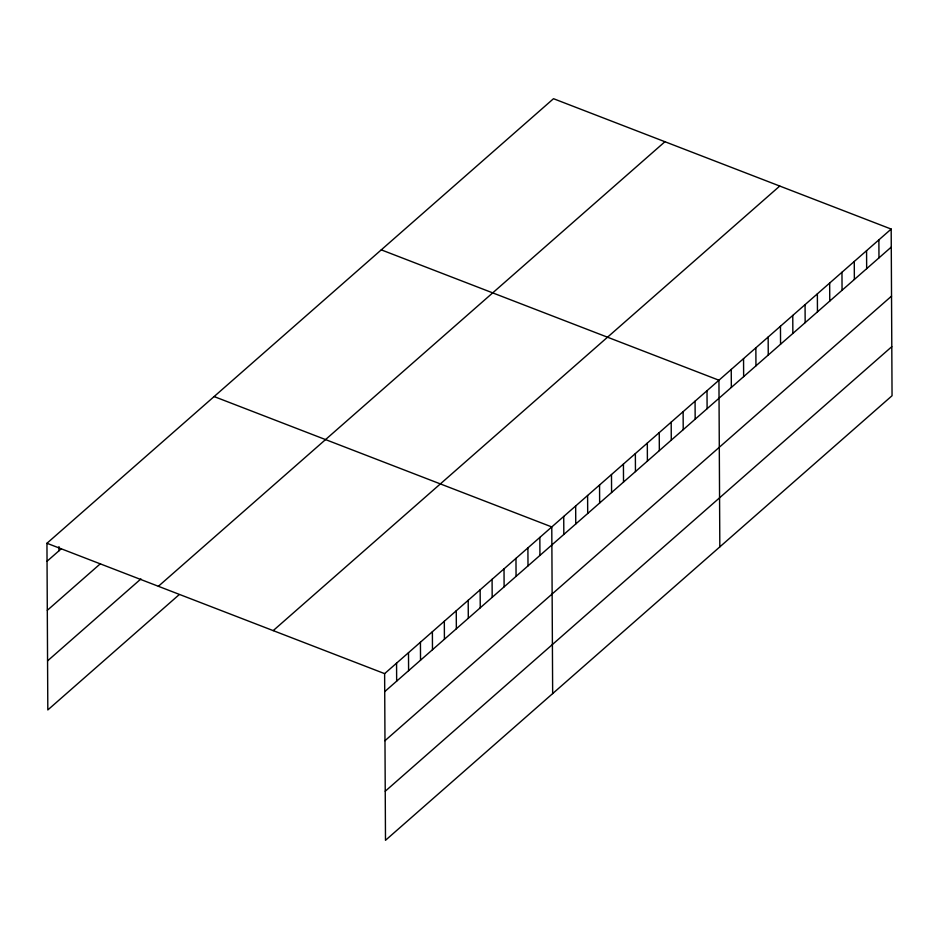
<?xml version="1.0" encoding="UTF-8"?>
<svg xmlns="http://www.w3.org/2000/svg" width="939" height="939" viewBox="0 0 939 939"><rect width="100%" height="100%" fill="white"/><g stroke="black" fill="none" stroke-linecap="round" stroke-linejoin="round"><path stroke-width="1.41" d="M179.161 594.657L47.819 709.931L46.95 543.27L553.505 98.701L891.181 229.069L892.05 395.73L385.495 840.299L384.626 673.639L891.181 229.069M47.044 561.264L61.152 548.881M47.302 610.327L100.485 563.646M47.56 660.868L140.92 578.94M158.386 586.288L664.941 141.719M273.19 630.621L779.746 186.051M384.72 691.632L891.275 247.074M384.967 740.695L891.534 296.125M385.236 791.237L891.792 346.679M381.281 249.856L718.945 380.225L719.826 546.885M214.115 396.563L551.78 526.932L552.66 693.592M46.95 543.27L384.626 673.639M878.881 239.868L878.974 257.861M866.568 250.666L866.662 268.66M854.267 261.465L854.361 279.458M841.966 272.263L842.06 290.257M829.665 283.062L829.759 301.055M817.364 293.848L817.458 311.854M805.063 304.647L805.157 322.64M792.762 315.445L792.856 333.439M780.462 326.244L780.555 344.237M768.161 337.042L768.255 355.036M755.86 347.841L755.954 365.834M743.547 358.628L743.641 376.633M731.246 369.426L731.34 387.431M707.008 390.706L707.102 408.7M695.071 401.188L695.165 419.181M683.123 411.658L683.216 429.663M671.185 422.139L671.279 440.133M659.248 432.621L659.342 450.614M647.311 443.102L647.405 461.096M635.363 453.584L635.457 471.578M623.426 464.054L623.519 482.059M611.489 474.535L611.582 492.529M599.552 485.017L599.645 503.011M587.603 495.499L587.697 513.492M575.666 505.98L575.76 523.974M563.729 516.45L563.823 534.455M539.843 537.413L539.937 555.407M527.906 547.895L528 565.888M515.969 558.376L516.063 576.37M504.02 568.846L504.114 586.852M492.083 579.328L492.177 597.321M480.146 589.809L480.24 607.803M468.197 600.291L468.303 618.285M456.26 610.761L456.354 628.766M444.323 621.242L444.417 639.236M432.386 631.724L432.48 649.718M420.437 642.206L420.531 660.199M408.5 652.687L408.594 670.681M396.563 663.157L396.657 681.162M58.957 546.627L58.981 550.782"/></g></svg>
